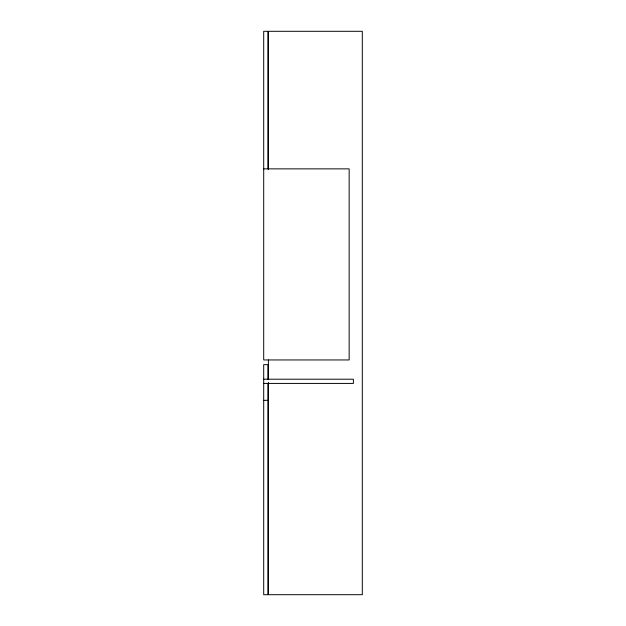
<?xml version="1.0" encoding="UTF-8"?>
<svg xmlns="http://www.w3.org/2000/svg" width="626" height="626" viewBox="0 0 626 626"><rect width="100%" height="100%" fill="white"/><g stroke="black" fill="none" stroke-linecap="round" stroke-linejoin="round"><path stroke-width="0.94" d="M263.702 168.864L349.151 168.864L349.151 359.95L263.702 359.95L263.702 31.3L267.928 31.3L267.928 168.864M263.702 379.2L353.377 379.2L353.377 383.425L263.702 383.425M263.702 400.327L267.928 400.327M268.397 169.615L268.397 31.3L362.298 31.3L362.298 594.7L268.397 594.7L268.397 382.447M268.397 359.95L268.397 379.771M267.928 379.293L267.928 364.645L263.702 364.645L263.702 594.7L267.928 594.7L267.928 383.206"/></g></svg>
